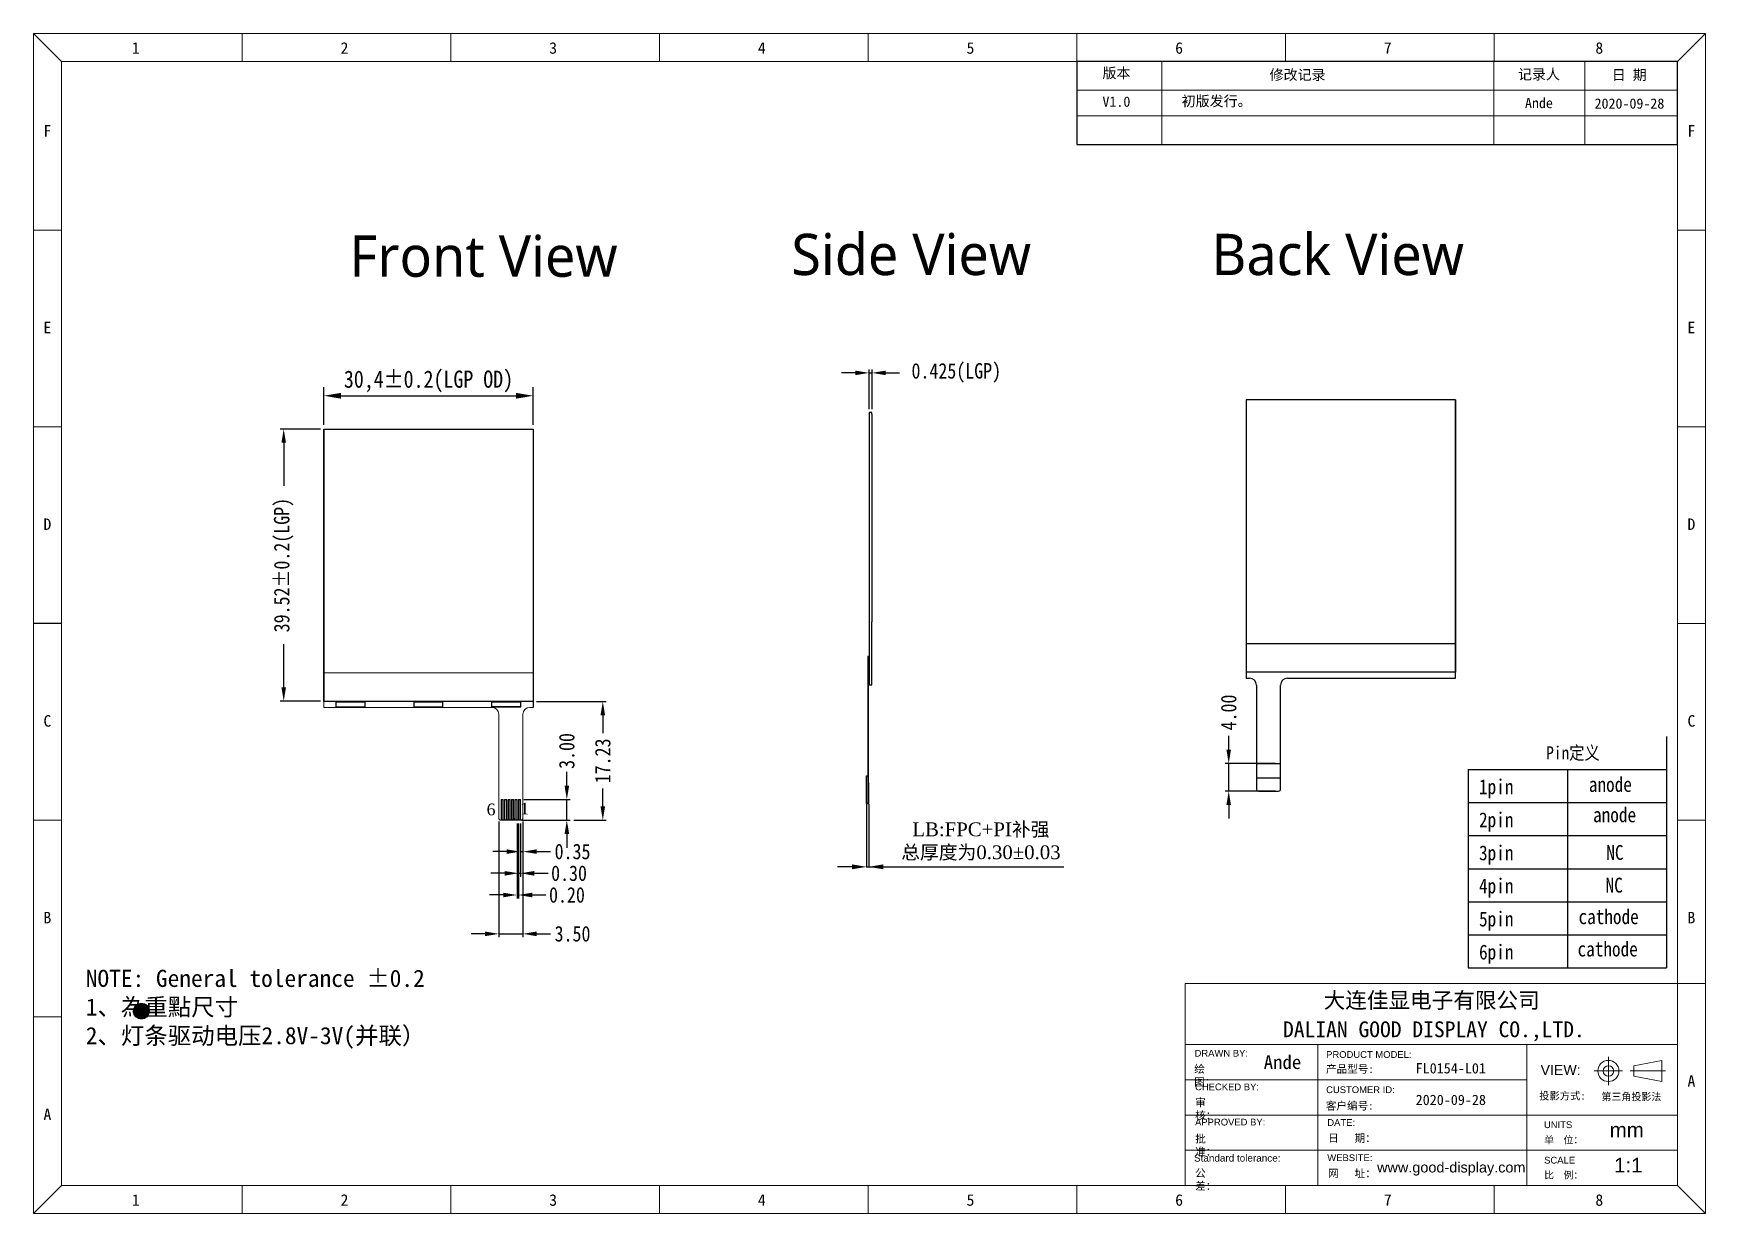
# Model space of a CAD drawing. Header units: millimetres. Extents: x -501 to 2391, y 247 to 418.
# Drawn here: x 2147.7 to 2390.5, y 247.1 to 418.5 of the extents above; entities outside this region: 2.
import ezdxf
from ezdxf.enums import TextEntityAlignment as Align

# ---------------------------------------------------------------- set-up
doc = ezdxf.new("R2010")
doc.units = ezdxf.units.MM
doc.header["$LTSCALE"] = 30.734
doc.header["$PDMODE"] = 3
doc.header["$PDSIZE"] = 8
doc.layers.get('0').update_dxf_attribs({"linetype": 'CONTINUOUS'})
doc.layers.get('Defpoints').update_dxf_attribs({"linetype": 'CONTINUOUS'})
for name, color, linetype in [('DIM', 3, 'CONTINUOUS'), ('对位标', 5, 'CONTINUOUS'), ('标注', 4, 'CONTINUOUS')]:
    doc.layers.add(name, color=color, linetype=linetype)
doc.layers.add('Sundenal', color=4, linetype='CONTINUOUS', lineweight=20)
doc.layers.add('文字', color=2, linetype='CONTINUOUS', lineweight=20)
doc.styles.add('_txtstyle_1.50_0_0', font='simsun.ttc', dxfattribs={"height": 1.5})
doc.styles.add('Arial', font='arial.ttf')
doc.styles.add('SimSun_txtstyle_1.49_0_0', font='', dxfattribs={"height": 1.488876})
doc.styles.add('SimSun_txtstyle_5.42_0_0', font='', dxfattribs={"height": 5.41728})
doc.styles.get("Standard").update_dxf_attribs({"font": 'txt', "width": 0.85})
doc.styles.add('STYLE1', font='arial.ttf')
doc.styles.add('Times New Roman', font='times.ttf', dxfattribs={"height": 2})
doc.styles.add('Trebuchet MS_txtstyle_6.00_0_0', font='trebuc.ttf', dxfattribs={"height": 6})
doc.styles.add('宋体', font='')
doc.styles.get('SimSun_txtstyle_1.49_0_0').set_extended_font_data('SimSun')
doc.styles.get('SimSun_txtstyle_5.42_0_0').set_extended_font_data('SimSun')
doc.styles.get('宋体').set_extended_font_data('SimSun')
doc.dimstyles.new('ISO-25', dxfattribs={"dimscale": 0, "dimtxt": 2.5, "dimasz": 2.5, "dimexe": 1.25, "dimexo": 0.625, "dimtad": 1, "dimtxsty": 'Standard', "dimcen": 2.5, "dimazin": 0, "dimtfac": 1, "dimtmove": 0, "dimatfit": 3, "dimfxl": 1, "dimarcsym": 0})
doc.dimstyles.new('副本 ISO', dxfattribs={"dimscale": 0.85, "dimtxt": 2, "dimasz": 2.5, "dimexe": 0.1, "dimexo": 0.1, "dimtad": 1, "dimrnd": 0.001, "dimzin": 1, "dimdsep": 46, "dimtxsty": 'Times New Roman', "dimcen": 2.5, "dimclrd": 4, "dimclre": 4, "dimclrt": 4, "dimazin": 0, "dimtfac": 1, "dimtmove": 0, "dimatfit": 3, "dimfxl": 1, "dimtolj": 1, "dimarcsym": 0})
doc.dimstyles.new('正常标注', dxfattribs={"dimtxt": 2.25, "dimasz": 2, "dimexe": 0.5, "dimexo": 0.5, "dimgap": 0.5, "dimtad": 0, "dimzin": 1, "dimdsep": 46, "dimtxsty": 'Standard', "dimcen": -0.5, "dimclrd": 3, "dimclre": 3, "dimclrt": 3, "dimadec": 0, "dimazin": 0, "dimtfac": 1, "dimtmove": 0, "dimatfit": 3, "dimfxl": 1, "dimtolj": 1, "dimtzin": 0, "dimlwd": -1, "dimlwe": -1, "dimarcsym": 0})

# ---------------------------------------------------------------- blocks, each defined once
blk = doc.blocks.new('*D106')
at = {"color": 3, "transparency": 16777216}
for p, q in [((2189.39, 361.04), (2183.57, 361.04)), ((2184.07, 359.04), (2184.07, 352.77)), ((2184.07, 323.52), (2184.07, 329.78)), ((2189.39, 321.52), (2183.57, 321.52))]:
    blk.add_line(p, q, dxfattribs=at)
for points in [[(2183.74, 359.04), (2184.4, 359.04), (2184.07, 361.04)], [(2183.74, 323.52), (2184.4, 323.52), (2184.07, 321.52)]]:
    blk.add_solid(points, dxfattribs=at)
at = {"layer": 'Defpoints', "color": 0, "transparency": 16777216}
for p in [(2189.89, 361.04), (2184.07, 321.52), (2189.89, 321.52)]:
    blk.add_point(p, dxfattribs=at)
at = {"color": 3, "transparency": 16777216, "insert": (2184.07, 341.28), "char_height": 2.25, "attachment_point": 5, "rotation": 90}
blk.add_mtext('\\A1;39.52±0.2(LGP)', dxfattribs=at)
blk = doc.blocks.new('*D108')
at = {"color": 3, "transparency": 16777216}
for p, q in [((2220.79, 321.47), (2230.9, 321.47)), ((2230.4, 319.47), (2230.4, 316.86)), ((2230.4, 306.24), (2230.4, 308.85)), ((2226.17, 304.24), (2230.9, 304.24))]:
    blk.add_line(p, q, dxfattribs=at)
for points in [[(2230.06, 319.47), (2230.73, 319.47), (2230.4, 321.47)], [(2230.06, 306.24), (2230.73, 306.24), (2230.4, 304.24)]]:
    blk.add_solid(points, dxfattribs=at)
at = {"layer": 'Defpoints', "color": 0, "transparency": 16777216}
for p in [(2220.29, 321.47), (2225.67, 304.24), (2230.4, 304.24)]:
    blk.add_point(p, dxfattribs=at)
at = {"color": 3, "transparency": 16777216, "insert": (2230.4, 312.85), "char_height": 2.25, "attachment_point": 5, "rotation": 90}
blk.add_mtext('\\A1;17.23', dxfattribs=at)
blk = doc.blocks.new('A$C2D80660C')
at = {"color": 4}
for p, q in [((0, 0), (0, 0.73)), ((0, 0.73), (4.2, 0.73)), ((4.2, 0), (4.2, 0.73)), ((0, 0), (4.2, 0))]:
    blk.add_line(p, q, dxfattribs=at)
blk = doc.blocks.new('*D16')
at = {"color": 3, "transparency": 16777216}
for p, q in [((159.43, 293.77), (159.43, 295.77)), ((153.2, 291.77), (159.93, 291.77)), ((159.43, 288.77), (159.43, 291.77)), ((152.9, 288.77), (159.93, 288.77)), ((159.43, 286.77), (159.43, 284.77))]:
    blk.add_line(p, q, dxfattribs=at)
for points in [[(159.1, 293.77), (159.77, 293.77), (159.43, 291.77)], [(159.1, 286.77), (159.77, 286.77), (159.43, 288.77)]]:
    blk.add_solid(points, dxfattribs=at)
at = {"layer": 'Defpoints', "color": 0, "transparency": 16777216}
for p in [(152.7, 291.77), (159.43, 291.77), (152.4, 288.77)]:
    blk.add_point(p, dxfattribs=at)
at = {"color": 3, "transparency": 16777216, "insert": (159.43, 298.82), "char_height": 2.25, "attachment_point": 5, "rotation": 90}
blk.add_mtext('\\A1;3.00', dxfattribs=at)
blk = doc.blocks.new('*D17')
at = {"color": 3, "transparency": 16777216}
for p, q in [((152.7, 288.27), (152.7, 283.71)), ((153.05, 288.57), (153.05, 283.71)), ((150.7, 284.21), (148.7, 284.21)), ((152.7, 284.21), (153.05, 284.21)), ((155.05, 284.21), (157.05, 284.21))]:
    blk.add_line(p, q, dxfattribs=at)
for points in [[(150.7, 284.54), (150.7, 283.88), (152.7, 284.21)], [(155.05, 284.54), (155.05, 283.88), (153.05, 284.21)]]:
    blk.add_solid(points, dxfattribs=at)
at = {"layer": 'Defpoints', "color": 0, "transparency": 16777216}
for p in [(153.05, 289.07), (152.7, 288.77), (153.05, 284.21)]:
    blk.add_point(p, dxfattribs=at)
at = {"color": 3, "transparency": 16777216, "insert": (160.26, 284.21), "char_height": 2.25, "attachment_point": 5}
blk.add_mtext('\\A1;0.35', dxfattribs=at)
blk = doc.blocks.new('*D18')
at = {"color": 3, "transparency": 16777216}
for p, q in [((152.4, 288.27), (152.4, 280.56)), ((152.7, 288.27), (152.7, 280.56)), ((150.4, 281.06), (148.4, 281.06)), ((152.4, 281.06), (152.7, 281.06)), ((154.7, 281.06), (156.7, 281.06))]:
    blk.add_line(p, q, dxfattribs=at)
for points in [[(150.4, 281.39), (150.4, 280.72), (152.4, 281.06)], [(154.7, 281.39), (154.7, 280.72), (152.7, 281.06)]]:
    blk.add_solid(points, dxfattribs=at)
at = {"layer": 'Defpoints', "color": 0, "transparency": 16777216}
for p in [(152.4, 288.77), (152.7, 288.77), (152.7, 281.06)]:
    blk.add_point(p, dxfattribs=at)
at = {"color": 3, "transparency": 16777216, "insert": (159.75, 281.06), "char_height": 2.25, "attachment_point": 5}
blk.add_mtext('\\A1;0.30', dxfattribs=at)
blk = doc.blocks.new('*D19')
at = {"color": 3, "transparency": 16777216}
for p, q in [((152.2, 288.27), (152.2, 277.41)), ((152.4, 288.27), (152.4, 277.41)), ((150.2, 277.91), (148.2, 277.91)), ((152.2, 277.91), (152.4, 277.91)), ((154.4, 277.91), (156.4, 277.91))]:
    blk.add_line(p, q, dxfattribs=at)
for points in [[(150.2, 278.24), (150.2, 277.57), (152.2, 277.91)], [(154.4, 278.24), (154.4, 277.57), (152.4, 277.91)]]:
    blk.add_solid(points, dxfattribs=at)
at = {"layer": 'Defpoints', "color": 0, "transparency": 16777216}
for p in [(152.2, 288.77), (152.4, 288.77), (152.4, 277.91)]:
    blk.add_point(p, dxfattribs=at)
at = {"color": 3, "transparency": 16777216, "insert": (159.45, 277.91), "char_height": 2.25, "attachment_point": 5}
blk.add_mtext('\\A1;0.20', dxfattribs=at)
blk = doc.blocks.new('*D21')
at = {"color": 3, "transparency": 16777216}
for p, q in [((25.4, 17.43), (25.4, 0.63)), ((28.9, 17.43), (28.9, 0.63)), ((23.4, 1.13), (21.4, 1.13)), ((25.4, 1.13), (28.9, 1.13)), ((30.9, 1.13), (32.9, 1.13))]:
    blk.add_line(p, q, dxfattribs=at)
for points in [[(23.4, 1.46), (23.4, 0.79), (25.4, 1.13)], [(30.9, 1.46), (30.9, 0.79), (28.9, 1.13)]]:
    blk.add_solid(points, dxfattribs=at)
at = {"layer": 'Defpoints', "color": 0, "transparency": 16777216}
for p in [(25.4, 17.93), (28.9, 17.93), (28.9, 1.13)]:
    blk.add_point(p, dxfattribs=at)
at = {"color": 3, "transparency": 16777216, "insert": (36.11, 1.13), "char_height": 2.25, "attachment_point": 5}
blk.add_mtext('\\A1;3.50', dxfattribs=at)
blk = doc.blocks.new('*D109')
at = {"color": 3, "transparency": 16777216}
for p, q in [((2321.27, 314.47), (2321.27, 316.47)), ((2328, 312.47), (2320.77, 312.47)), ((2321.27, 308.47), (2321.27, 312.47)), ((2328, 308.47), (2320.77, 308.47)), ((2321.27, 306.47), (2321.27, 304.47))]:
    blk.add_line(p, q, dxfattribs=at)
for points in [[(2320.94, 314.47), (2321.6, 314.47), (2321.27, 312.47)], [(2321.6, 306.47), (2320.94, 306.47), (2321.27, 308.47)]]:
    blk.add_solid(points, dxfattribs=at)
at = {"layer": 'Defpoints', "color": 0, "transparency": 16777216}
for p in [(2321.27, 312.47), (2328.5, 312.47), (2328.5, 308.47)]:
    blk.add_point(p, dxfattribs=at)
at = {"color": 3, "transparency": 16777216, "insert": (2321.27, 319.88), "char_height": 2.25, "attachment_point": 5, "rotation": 90}
blk.add_mtext('\\A1;4.00', dxfattribs=at)
blk = doc.blocks.new('*D111')
at = {"layer": 'Defpoints', "color": 0, "transparency": 16777216}
for p in [(2268.7, 306.67), (2269, 306.67), (2269, 297.47)]:
    blk.add_point(p, dxfattribs=at)
at = {"layer": '标注', "color": 4, "linetype": 'Continuous', "lineweight": -2, "transparency": 16777216}
for p, q in [((2268.7, 306.59), (2268.7, 297.38)), ((2269, 306.59), (2269, 297.38)), ((2266.58, 297.47), (2264.45, 297.47)), ((2268.7, 297.47), (2269, 297.47)), ((2269, 297.47), (2297.32, 297.47)), ((2271.13, 297.47), (2273.25, 297.47))]:
    blk.add_line(p, q, dxfattribs=at)
at = {"layer": '标注', "color": 4, "transparency": 16777216}
for points in [[(2266.58, 297.11), (2266.58, 297.82), (2268.7, 297.47)], [(2271.13, 297.82), (2271.13, 297.11), (2269, 297.47)]]:
    blk.add_solid(points, dxfattribs=at)
at = {"layer": '标注', "color": 4, "lineweight": 0, "transparency": 16777216, "insert": (2285.29, 301.14), "char_height": 2, "attachment_point": 5, "style": 'Times New Roman'}
blk.add_mtext('\\A1;LB:FPC+PI{\\fSimSun|b0|i0|c134|p2;补强\\P总厚度为}0.30%%P0.03', dxfattribs=at)
blk = doc.blocks.new('*D115')
at = {"color": 0, "lineweight": -2, "transparency": 16777216}
for p, q in [((2189.89, 361.66), (2189.89, 367.12)), ((2220.29, 361.66), (2220.29, 367.12)), ((2192.39, 365.87), (2217.79, 365.87))]:
    blk.add_line(p, q, dxfattribs=at)
at = {"color": 0, "transparency": 16777216}
for points in [[(2192.39, 366.29), (2192.39, 365.45), (2189.89, 365.87)], [(2217.79, 366.29), (2217.79, 365.45), (2220.29, 365.87)]]:
    blk.add_solid(points, dxfattribs=at)
at = {"layer": 'Defpoints', "color": 0, "transparency": 16777216}
for p in [(2220.29, 365.87), (2189.89, 361.04), (2220.29, 361.04)]:
    blk.add_point(p, dxfattribs=at)
at = {"color": 0, "transparency": 16777216, "insert": (2205.09, 367.95), "char_height": 2.5, "attachment_point": 5}
blk.add_mtext('30,4±0.2(LGP OD)', dxfattribs=at)
blk = doc.blocks.new('*D118')
at = {"color": 3, "transparency": 16777216}
for p, q in [((2267.05, 369.19), (2265.05, 369.19)), ((2269.05, 363.92), (2269.05, 369.69)), ((2269.05, 369.19), (2269.48, 369.19)), ((2269.48, 363.92), (2269.48, 369.69)), ((2271.48, 369.19), (2273.48, 369.19))]:
    blk.add_line(p, q, dxfattribs=at)
for points in [[(2267.05, 368.86), (2267.05, 369.52), (2269.05, 369.19)], [(2271.48, 369.52), (2271.48, 368.86), (2269.48, 369.19)]]:
    blk.add_solid(points, dxfattribs=at)
at = {"layer": 'Defpoints', "color": 0, "transparency": 16777216}
for p in [(2269.48, 369.19), (2269.05, 363.42), (2269.48, 363.42)]:
    blk.add_point(p, dxfattribs=at)
at = {"color": 3, "transparency": 16777216, "insert": (2281.72, 369.19), "char_height": 2.25, "attachment_point": 5}
blk.add_mtext('\\A1;0.425(LGP)', dxfattribs=at)
blk = doc.blocks.new('A$C1BAE73C0')
at = {"color": 4}
for p, q in [((28.6, 34.109), (24.4, 34.109)), ((28.6, 17.629), (25.7, 17.629))]:
    blk.add_line(p, q, dxfattribs=at)
at = {"color": 2}
for p, q in [((25.75, 20.629), (25.75, 17.629)), ((25.75, 20.629), (26.05, 20.629)), ((26.05, 17.629), (26.05, 20.629)), ((26.25, 20.629), (26.25, 17.629)), ((26.25, 20.629), (26.55, 20.629)), ((26.55, 17.629), (26.55, 20.629)), ((26.75, 20.629), (26.75, 17.629)), ((26.75, 20.629), (27.05, 20.629)), ((27.05, 17.629), (27.05, 20.629)), ((27.25, 20.629), (27.25, 17.629)), ((27.25, 20.629), (27.55, 20.629)), ((27.55, 17.629), (27.55, 20.629)), ((27.75, 20.629), (27.75, 17.629)), ((27.75, 20.629), (28.05, 20.629)), ((28.05, 17.629), (28.05, 20.629)), ((28.25, 20.629), (28.25, 17.629)), ((28.25, 20.629), (28.55, 20.629)), ((28.55, 17.629), (28.55, 20.629)), ((27.75, 17.629), (27.75, 17.929)), ((27.75, 17.929), (27.75, 17.629))]:
    blk.add_line(p, q, dxfattribs=at)
at = {"color": 4, "lineweight": 0}
for centre, start, end in [((25.7, 17.929), 180, 270), ((28.6, 17.929), 270, 0)]:
    blk.add_arc(centre, 0.3, start, end, dxfattribs=at)
at = {"layer": '对位标', "color": 4, "lineweight": 0}
for p, q in [((30.4, 39.009), (0, 39.009)), ((0, 39.009), (0, 34.009)), ((30.4, 34.009), (30.4, 39.009)), ((0, 34.009), (24.4, 34.009)), ((29.9, 34.009), (30.4, 34.009)), ((25.4, 33.009), (25.4, 17.929)), ((28.9, 17.929), (28.9, 33.009))]:
    blk.add_line(p, q, dxfattribs=at)
for centre, start, end in [((24.4, 33.009), 0, 90), ((29.9, 33.009), 90, 180)]:
    blk.add_arc(centre, 1, start, end, dxfattribs=at)
at = {"color": 4}
for p in [(1.8, 34.109), (13.1, 34.109), (24.4, 34.109)]:
    blk.add_blockref('A$C2D80660C', p, dxfattribs=at)
at = {"layer": '标注', "color": 1, "linetype": 'Continuous', "lineweight": 0, "char_height": 1.7, "attachment_point": 9, "style": 'Times New Roman'}
for s, insert in [('6', (24.927, 18.321)), ('1', (29.802, 18.478))]:
    blk.add_mtext(s, dxfattribs=dict(at, insert=insert))
at = {"color": 2}
dim = blk.add_linear_dim(base=(35.284, 20.629), p1=(28.25, 17.629), p2=(28.55, 20.629), angle=90, dimstyle='正常标注', override={"dimfxl": 1.25}, dxfattribs=at)
dim.commit()
dim.dimension.update_dxf_attribs({"geometry": '*D16', "text_midpoint": (35.284, 27.679), "insert": (-124.148, -271.139)})
dim = blk.add_linear_dim(base=(28.9, 1.125), p1=(25.4, 17.929), p2=(28.9, 17.929), dimstyle='正常标注', override={"dimfxl": 1.25}, dxfattribs=at)
dim.commit()
dim.dimension.update_dxf_attribs({"geometry": '*D21', "text_midpoint": (36.109, 1.125)})
for base, p1, p2, picture, middle in [((28.25, 6.768), (28.05, 17.629), (28.25, 17.629), '*D19', (35.3, 6.768)), ((28.55, 9.917), (28.25, 17.629), (28.55, 17.629), '*D18', (35.6, 9.917)), ((28.9, 13.071), (28.55, 17.629), (28.9, 17.929), '*D17', (36.109, 13.071))]:
    dim = blk.add_linear_dim(base=base, p1=p1, p2=p2, dimstyle='正常标注', override={"dimfxl": 1.25}, dxfattribs=at)
    dim.commit()
    dim.dimension.update_dxf_attribs({"geometry": picture, "text_midpoint": middle, "insert": (-124.148, -271.139)})

msp = doc.modelspace()

# ---------------------------------------------------------------- hatches: boundary and pattern name
h = msp.add_hatch()
h.set_pattern_fill('ANGLE', color=32)
h.set_pattern_definition([(0, (1793.6096, 3.041), (0, 6.985), [5.08, -1.905]), (90, (1793.6096, 3.041), (-6.985, 4e-16), [5.08, -1.905])])
h.paths.add_polyline_path([(2328.805, 312.466), (2325.305, 312.466), (2325.305, 308.766, 0.4142136), (2325.605, 308.466), (2328.505, 308.466, 0.4142136), (2328.805, 308.766)])
at = {"layer": 'DIM', "ltscale": 0.02}
h = msp.add_hatch(color=1, dxfattribs=at)
edge = h.paths.add_edge_path()
edge.add_arc((2163.408, 276.515), 1.138, 0, 360)

# ---------------------------------------------------------------- linework, layer by layer
at = {"color": 5}
for p, q in [((2323.805, 365.266), (2323.805, 325.696)), ((2354.205, 365.266), (2323.805, 365.266)), ((2354.205, 325.696), (2354.205, 365.266)), ((2354.205, 365.266), (2354.205, 325.746)), ((2269.054, 363.421), (2269.054, 323.901)), ((2269.479, 363.421), (2269.054, 363.421)), ((2269.479, 363.221), (2269.479, 363.421)), ((2269.479, 363.221), (2269.479, 333.061)), ((2189.89, 321.467), (2189.89, 361.037)), ((2189.89, 361.037), (2189.89, 321.517)), ((2189.89, 361.037), (2220.29, 361.037)), ((2220.29, 361.037), (2220.29, 321.467)), ((2269.479, 323.901), (2269.479, 333.061)), ((2354.205, 325.746), (2323.805, 325.746)), ((2269.054, 323.901), (2269.479, 323.901)), ((2189.89, 321.517), (2220.29, 321.517)), ((2220.29, 321.467), (2220.29, 320.617))]:
    msp.add_line(p, q, dxfattribs=at)
at = {"color": 4}
for p, q in [((2268.854, 328.001), (2268.854, 306.671)), ((2268.954, 328.001), (2268.854, 328.001)), ((2268.954, 323.901), (2268.954, 328.001)), ((2354.205, 329.846), (2323.805, 329.846)), ((2323.805, 329.846), (2323.805, 324.846)), ((2354.205, 324.846), (2354.205, 329.846)), ((2268.954, 306.671), (2268.954, 323.901)), ((2323.805, 324.846), (2324.305, 324.846)), ((2325.305, 323.846), (2325.305, 308.766)), ((2328.805, 308.766), (2328.805, 323.846)), ((2329.805, 324.846), (2354.205, 324.846)), ((2384.835, 316.395), (2384.835, 282.795)), ((2356.035, 311.595), (2384.835, 311.595)), ((2356.035, 311.595), (2356.035, 282.795)), ((2370.435, 311.595), (2370.435, 282.795)), ((2325.605, 308.466), (2328.505, 308.466)), ((2268.854, 306.671), (2268.954, 306.671)), ((2356.035, 306.795), (2384.835, 306.795)), ((2356.035, 301.995), (2384.835, 301.995)), ((2356.035, 297.195), (2384.835, 297.195)), ((2356.035, 292.395), (2384.835, 292.395)), ((2356.035, 287.595), (2384.835, 287.595)), ((2356.035, 282.795), (2384.835, 282.795))]:
    msp.add_line(p, q, dxfattribs=at)
at = {"color": 3}
for p, q in [((2268.954, 328.001), (2269.054, 328.001)), ((2269.054, 328.001), (2269.054, 325.001)), ((2269.054, 325.001), (2268.954, 325.001)), ((2269.004, 309.671), (2268.954, 309.671)), ((2269.004, 306.671), (2269.004, 309.671)), ((2268.954, 306.671), (2269.004, 306.671))]:
    msp.add_line(p, q, dxfattribs=at)
at = {"color": 32}
for p, q in [((2325.305, 312.466), (2328.805, 312.466)), ((2268.704, 306.671), (2268.704, 310.671)), ((2268.704, 310.671), (2268.854, 310.671)), ((2268.854, 306.671), (2268.704, 306.671))]:
    msp.add_line(p, q, dxfattribs=at)
at = {"color": 4}
for centre, radius, start, end in [((2324.305, 323.846), 1, 0, 90), ((2329.805, 323.846), 1, 90, 180), ((2325.605, 308.766), 0.3, 180, 270), ((2328.505, 308.766), 0.3, 270, 0)]:
    msp.add_arc(centre, radius, start, end, dxfattribs=at)
at = {"layer": 'DIM', "color": 1, "ltscale": 0.02}
msp.add_circle((2163.408, 276.515), 1.138, dxfattribs=at)
at = {"layer": 'Sundenal', "color": 4}
for p, q in [((2208.32, 414.402), (2208.32, 418.482)), ((2299.203, 414.402), (2299.203, 418.482))]:
    msp.add_line(p, q, dxfattribs=at)
at = {"layer": 'Sundenal', "color": 4, "lineweight": 30}
msp.add_line((2151.812, 332.801), (2147.732, 332.801), dxfattribs=at)
at = {"layer": 'Sundenal', "ltscale": 0.2}
msp.add_line((2386.422, 251.201), (2390.502, 247.121), dxfattribs=at)
at = {"layer": 'Sundenal', "color": 4}
msp.add_lwpolyline([(2147.732, 247.121), (2390.502, 247.121), (2390.502, 418.482), (2147.732, 418.482)], close=True, dxfattribs=at)
for points in [[(2151.812, 414.402), (2147.732, 418.482)], [(2178.026, 418.482), (2178.026, 414.402)], [(2238.614, 418.482), (2238.614, 414.402)], [(2268.909, 418.482), (2268.909, 414.402)], [(2329.497, 418.482), (2329.497, 414.402)], [(2359.791, 418.482), (2359.791, 414.402)], [(2386.422, 414.402), (2390.502, 418.482)], [(2147.732, 389.922), (2151.812, 389.922)], [(2386.422, 389.922), (2390.502, 389.922)], [(2147.732, 361.362), (2151.812, 361.362)], [(2386.422, 361.362), (2390.502, 361.362)], [(2386.422, 332.801), (2390.502, 332.801)], [(2147.732, 304.241), (2151.812, 304.241)], [(2386.422, 304.241), (2390.502, 304.241)], [(2386.422, 280.523), (2390.502, 280.523)], [(2147.732, 275.681), (2151.812, 275.681)], [(2386.422, 271.651), (2347.439, 271.651), (2314.947, 271.651)], [(2334.191, 271.651), (2334.191, 251.201)], [(2314.947, 266.538), (2347.439, 266.538), (2364.563, 266.538)], [(2386.422, 256.314), (2347.439, 256.314), (2314.947, 256.314)], [(2151.812, 251.201), (2147.732, 247.121)], [(2178.026, 251.201), (2178.026, 247.121)], [(2208.32, 251.201), (2208.32, 247.121)], [(2238.614, 251.201), (2238.614, 247.121)], [(2268.909, 251.201), (2268.909, 247.121)], [(2299.203, 251.201), (2299.203, 247.121)], [(2329.497, 251.201), (2329.497, 247.121)], [(2359.791, 251.201), (2359.791, 247.121)]]:
    msp.add_lwpolyline(points, dxfattribs=at)
at = {"layer": 'Sundenal', "ltscale": 0.2}
for points in [[(2386.422, 414.402), (2151.812, 414.402), (2151.812, 251.201), (2386.422, 251.201)], [(2386.422, 280.523), (2314.947, 280.523), (2314.947, 251.201), (2386.422, 251.201)]]:
    msp.add_lwpolyline(points, close=True, dxfattribs=at)
at = {"layer": 'Sundenal', "color": 4, "ltscale": 0.5}
for points in [[(2364.563, 271.651), (2364.563, 256.314), (2364.563, 251.201)], [(2376.397, 265.782), (2376.397, 269.872)], [(2374.353, 267.827), (2378.442, 267.827)], [(2384.681, 267.827), (2379.569, 267.827)], [(2314.947, 261.426), (2347.439, 261.426), (2370.958, 261.426), (2386.422, 261.426)]]:
    msp.add_lwpolyline(points, dxfattribs=at)
msp.add_lwpolyline([(2384.17, 269.361), (2384.17, 266.293), (2380.08, 267.06), (2380.08, 268.594)], close=True, dxfattribs=at)
for radius in [1.534, 0.767]:
    msp.add_circle((2376.397, 267.827), radius, dxfattribs=at)
at = {"layer": '文字', "color": 2, "lineweight": 30}
msp.add_lwpolyline([(2386.422, 414.402), (2299.203, 414.402), (2299.203, 402.365), (2386.422, 402.365)], close=True, dxfattribs=at)
at = {"layer": '文字', "color": 2}
for points in [[(2311.582, 402.309), (2311.582, 414.428)], [(2359.786, 402.365), (2359.786, 414.402)], [(2372.967, 402.283), (2372.967, 414.402)], [(2299.203, 410.237), (2386.422, 410.237)], [(2299.203, 406.504), (2386.422, 406.504)], [(2299.203, 402.365), (2386.422, 402.365)]]:
    msp.add_lwpolyline(points, dxfattribs=at)

# ---------------------------------------------------------------- block references
at = {"color": 5}
msp.add_blockref('A$C1BAE73C0', (2189.89, 286.608), dxfattribs=at)

# ---------------------------------------------------------------- texts
at = {"lineweight": 0, "char_height": 6, "width": 174.67231, "attachment_point": 5, "style": 'Trebuchet MS_txtstyle_6.00_0_0'}
for s, insert in [('Front View', (2213.069, 386.102)), ('Side View', (2275.178, 386.35)), ('Back View', (2337.099, 386.35))]:
    msp.add_mtext(s, dxfattribs=dict(at, insert=insert))
at = {"color": 6, "insert": (2367.365, 314.978), "char_height": 1.92, "width": 9.67637, "attachment_point": 1}
msp.add_mtext('{\\fSimSun|b0|i0|c134|p2;Pin定义}', dxfattribs=at)
at = {"color": 4, "char_height": 2.3, "width": 61.39522, "attachment_point": 1, "style": 'SimSun_txtstyle_5.42_0_0'}
for s, insert in [('大连佳显电子有限公司', (2335.053, 279.251)), ('DALIAN GOOD DISPLAY CO.,LTD.', (2329.156, 275.028))]:
    msp.add_mtext(s, dxfattribs=dict(at, insert=insert))
at = {"layer": 'DIM', "color": 6, "char_height": 2.16, "attachment_point": 1}
for s, insert, width in [('{\\fSimSun|b0|i0|c134|p2;1pin}', (2357.613, 310.178), 10.06438), ('{\\fSimSun|b0|i0|c134|p2;anode}', (2373.558, 310.513), 11.94197), ('{\\fSimSun|b0|i0|c134|p2;anode}', (2374.169, 306.103), 11.94197), ('{\\fSimSun|b0|i0|c134|p2;2pin}', (2357.613, 305.378), 10.06438), ('{\\fSimSun|b0|i0|c134|p2;3pin}', (2357.613, 300.578), 10.06438), ('{\\fSimSun|b0|i0|c134|p2;4pin}', (2357.613, 295.778), 10.06438), ('{\\C4;cathode}', (2372.056, 291.307), 11.94197), ('{\\fSimSun|b0|i0|c134|p2;5pin}', (2357.613, 290.978), 10.06438), ('{\\C4;cathode}', (2371.92, 286.614), 11.94197), ('{\\fSimSun|b0|i0|c134|p2;6pin}', (2357.613, 286.178), 10.06438)]:
    msp.add_mtext(s, dxfattribs=dict(at, insert=insert, width=width))
at = {"layer": 'DIM', "color": 2, "char_height": 2.16, "width": 11.94197, "attachment_point": 1}
for insert in [(2376.091, 300.632), (2375.984, 295.889)]:
    msp.add_mtext('{\\fSimSun|b0|i0|c134|p2;NC}', dxfattribs=dict(at, insert=insert))
at = {"layer": 'DIM', "color": 7, "insert": (2155.329, 282.524), "char_height": 2.4948, "width": 144.28151, "attachment_point": 1, "style": 'Arial'}
msp.add_mtext('{\\fSimSun|b0|i0|c0|p54;NOTE:\\fSimSun|b0|i0|c134|p54; General tolerance ±0.2\\fSimSun|b0|i0|c0|p54;    \\fSimSun|b0|i0|c134|p54;\\P1、為重點尺寸\\P2、灯条驱动电压2.8V-3V(并联）}', dxfattribs=at)
at = {"layer": 'DIM', "char_height": 2, "attachment_point": 1, "style": 'Times New Roman'}
for insert in [(-501.429, 257.094), (-473.401, 256.821)]:
    msp.add_mtext('\\A1;', dxfattribs=dict(at, insert=insert))
at = {"layer": 'Sundenal', "color": 4, "style": '宋体'}
for s, p in [('1', (2162.598, 416.371)), ('2', (2192.892, 416.371)), ('3', (2223.186, 416.371)), ('4', (2253.48, 416.371)), ('5', (2283.774, 416.371)), ('6', (2314.069, 416.371)), ('7', (2344.363, 416.371)), ('8', (2375.073, 416.371)), ('F', (2149.756, 404.335)), ('F', (2388.445, 404.335)), ('E', (2149.756, 375.775)), ('E', (2388.445, 375.775)), ('D', (2149.756, 347.215)), ('D', (2388.445, 347.215)), ('C', (2149.756, 318.655)), ('C', (2388.445, 318.655)), ('B', (2149.756, 290.095)), ('B', (2388.445, 290.095)), ('A', (2388.445, 266.376)), ('A', (2149.756, 261.534)), ('1', (2162.598, 249.09)), ('2', (2192.892, 249.09)), ('3', (2223.186, 249.09)), ('4', (2253.48, 249.09)), ('5', (2283.774, 249.09)), ('6', (2314.069, 249.09)), ('7', (2344.363, 249.09)), ('8', (2375.073, 249.09))]:
    msp.add_text(s, height=1.669, dxfattribs=at).set_placement(p, align=Align.MIDDLE_CENTER)
at = {"layer": 'Sundenal', "color": 4, "ltscale": 0.5, "style": 'STYLE1'}
for s, height, p in [('DRAWN BY:', 0.9805, (2316.311, 270.404)), ('VIEW:', 1.4707, (2366.548, 267.976))]:
    msp.add_text(s, height=height, dxfattribs=at).set_placement(p, align=Align.MIDDLE_LEFT)
at = {"layer": 'Sundenal', "color": 4, "style": 'STYLE1'}
for s, p in [('PRODUCT MODEL:', (2335.411, 270.215)), ('CHECKED BY:', (2316.382, 265.513)), ('CUSTOMER ID:', (2335.411, 265.103)), ('APPROVED BY:', (2316.382, 260.401))]:
    msp.add_text(s, height=0.98046, dxfattribs=at).set_placement(p, align=Align.MIDDLE_LEFT)
for s, p in [('DATE:', (2335.582, 259.849)), ('WEBSITE:', (2335.582, 254.737))]:
    msp.add_text(s, height=0.9805, dxfattribs=at).set_placement(p)
at = {"layer": 'Sundenal', "color": 4, "ltscale": 0.5, "style": 'STYLE1'}
for s, p in [('UNITS', (2367.039, 259.53)), ('SCALE', (2367.069, 254.383))]:
    msp.add_text(s, height=0.9805, dxfattribs=at).set_placement(p)
at = {"layer": 'Sundenal', "color": 4, "ltscale": 0.5, "attachment_point": 1, "style": 'STYLE1'}
for s, insert, char_height, width in [('{\\fSimSun|b0|i0|c134|p54;绘   图：}', (2316.267, 268.675), 1.13024, 6.31172), ('{\\fNSimSun|b0|i0|c134|p49;投影方式:}', (2366.327, 264.767), 1.10126, 7.51471), ('{\\fSimSun|b0|i0|c134|p54;审   核：}', (2316.396, 263.82), 1.13024, 6.46019), ('{\\fArial|b0|i0|c0|p32;mm}', (2376.584, 260.336), 2.12697, 4.92162), ('{\\fSimSun|b0|i0|c134|p54;批   准：}', (2316.396, 258.54), 1.13024, 6.4606), ('{\\fNSimSun|b0|i0|c134|p49;单  位：}', (2367.066, 258.328), 1.01968, 5.61978), ('1:1', (2377.222, 255.219), 2.127, 4.10292), ('{\\fSimSun|b0|i0|c134|p54;公    差：  }', (2316.396, 253.565), 1.13024, 7.25029), ('{\\fNSimSun|b0|i0|c134|p49;比  例：}', (2367.066, 253.215), 1.01968, 5.42018)]:
    msp.add_mtext(s, dxfattribs=dict(at, insert=insert, char_height=char_height, width=width))
at = {"layer": 'Sundenal', "color": 4, "attachment_point": 1, "style": 'STYLE1'}
for s, insert, char_height, width in [('{\\fSimSun|b0|i0|c134|p54;产品型号:}', (2335.393, 268.675), 1.13024, 7.81092), ('{\\fSimSun|b0|i0|c134|p54;客户编号:}', (2335.358, 263.336), 1.13024, 7.32027), ('{\\fSimSun|b0|i0|c134|p54;日   期：}', (2335.694, 258.633), 1.13024, 7.62575), ('{\\fArial|b0|i0|c0|p34;Standard tolerance: }', (2316.234, 255.7), 1.02948, 12.98906), ('{\\fSimSun|b0|i0|c134|p54;网   址：}', (2335.694, 253.52), 1.13024, 7.62575)]:
    msp.add_mtext(s, dxfattribs=dict(at, insert=insert, char_height=char_height, width=width))
at = {"layer": 'Sundenal', "color": 4, "lineweight": 30, "insert": (2375.384, 264.622), "char_height": 1.0635, "width": 9.61176, "attachment_point": 1, "style": '宋体'}
msp.add_mtext('第三角投影法', dxfattribs=at)
at = {"layer": 'Sundenal', "color": 4, "true_color": 0x00ffff, "insert": (2353.583, 254.586), "char_height": 1.5, "width": 15.27587, "attachment_point": 2, "style": '_txtstyle_1.50_0_0'}
msp.add_mtext('{\\fArial|b0|i0|c0|p34;www.good-display.com}', dxfattribs=at)
at = {"layer": '文字', "color": 2, "char_height": 1.4889}
for s, insert, width, attachment_point, style in [('版本', (2302.939, 413.484), 4.82752, 1, '宋体'), ('修改记录', (2327.205, 413.226), 9.55149, 1, '宋体'), ('记录人', (2366.312, 413.29), 7.21333, 2, '宋体'), ('日 期', (2379.417, 413.216), 6.57889, 2, '宋体'), ('V1.0', (2302.939, 409.32), 4.82752, 1, '宋体'), ('初版发行。', (2314.441, 409.404), 43.22673, 1, '宋体'), ('Ande', (2366.307, 409.125), 7.21333, 2, 'SimSun_txtstyle_1.49_0_0'), ('2020-09-28', (2379.45, 409.051), 11.68657, 2, 'SimSun_txtstyle_1.49_0_0')]:
    msp.add_mtext(s, dxfattribs=dict(at, insert=insert, width=width, attachment_point=attachment_point, style=style))
at = {"layer": '文字', "ltscale": 0.5, "insert": (2329.073, 270.107), "char_height": 2, "width": 6.3809, "attachment_point": 2, "style": '宋体'}
msp.add_mtext('{\\fSimSun|b0|i0|c134|p54;Ande}', dxfattribs=at)
at = {"layer": '文字', "char_height": 1.5, "width": 14.88876, "attachment_point": 5, "style": '宋体'}
for s, insert in [('FL0154-L01', (2353.511, 268.208)), ('2020-09-28', (2353.515, 263.62))]:
    msp.add_mtext(s, dxfattribs=dict(at, insert=insert))

# ---------------------------------------------------------------- dimensions: what is measured, and where the dimension line sits
at = {"color": 3}
dim = msp.add_linear_dim(base=(2220.29, 365.869), p1=(2189.89, 361.037), p2=(2220.29, 361.037), text='<>±0.2(LGP OD)', dimstyle='ISO-25', override={"dimscale": 1}, dxfattribs=at)
dim.commit()
dim.dimension.update_dxf_attribs({"geometry": '*D115', "text_midpoint": (2205.09, 365.869), "dimtype": 160})
at = {"color": 5}
dim = msp.add_linear_dim(base=(2269.479, 369.189), p1=(2269.054, 363.421), p2=(2269.479, 363.421), text='0.425(LGP)', dimstyle='正常标注', override={"dimfxl": 1.25}, dxfattribs=at)
dim.commit()
dim.dimension.update_dxf_attribs({"geometry": '*D118', "text_midpoint": (2281.72, 369.189)})
at = {"color": 6}
dim = msp.add_linear_dim(base=(2184.071, 321.517), p1=(2189.89, 361.037), p2=(2189.89, 321.517), angle=90, text='<>±0.2(LGP)', dimstyle='正常标注', override={"dimfxl": 1.25}, dxfattribs=at)
dim.commit()
dim.dimension.update_dxf_attribs({"geometry": '*D106', "text_midpoint": (2184.071, 341.277), "dimtype": 160})
at = {"color": 1}
dim = msp.add_linear_dim(base=(2230.398, 304.237), p1=(2220.29, 321.467), p2=(2225.674, 304.237), angle=90, dimstyle='正常标注', override={"dimfxl": 1.25}, dxfattribs=at)
dim.commit()
dim.dimension.update_dxf_attribs({"geometry": '*D108', "text_midpoint": (2230.398, 312.852), "dimtype": 160})
at = {"color": 4}
dim = msp.add_linear_dim(base=(2321.272, 312.466), p1=(2328.505, 308.466), p2=(2328.505, 312.466), angle=90, dimstyle='正常标注', override={"dimfxl": 1.25}, dxfattribs=at)
dim.commit()
dim.dimension.update_dxf_attribs({"geometry": '*D109', "text_midpoint": (2321.272, 319.881)})
at = {"layer": '标注', "color": 4, "linetype": 'Continuous', "lineweight": 0}
dim = msp.add_linear_dim(base=(2269.004, 297.467), p1=(2268.704, 306.671), p2=(2269.004, 306.671), text='LB:FPC+PI{\\fSimSun|b0|i0|c134|p2;补强\\P总厚度为}<>%%P0.03', dimstyle='副本 ISO', override={"dimclrd": 4, "dimclre": 4, "dimclrt": 4}, dxfattribs=at)
dim.commit()
dim.dimension.update_dxf_attribs({"geometry": '*D111', "text_midpoint": (2285.289, 297.467), "dimtype": 160})

doc.saveas('drawing.dxf')
